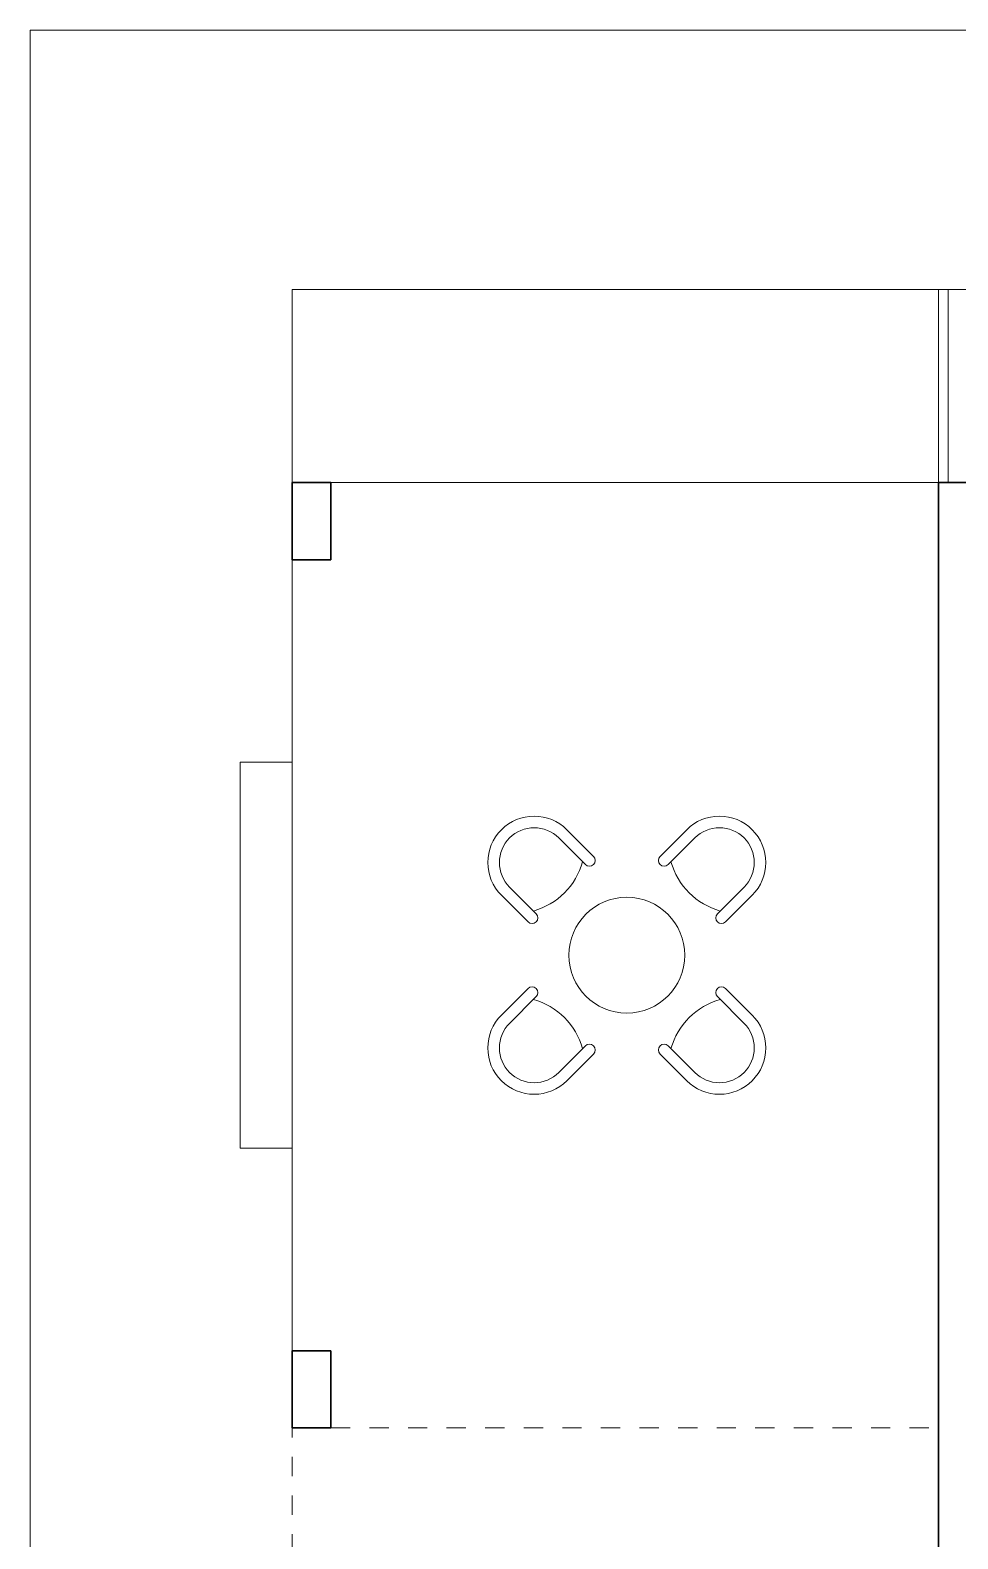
# Model space of a CAD drawing. Header units: inches. Extents: x 347.6 to 376.3, y -51.1 to -35.7.
# Drawn here: x 347.62 to 352.43, y -43.48 to -35.66 of the extents above; entities that cross this region are included whole.
import ezdxf

# ---------------------------------------------------------------- set-up
doc = ezdxf.new("R2010")
doc.units = ezdxf.units.IN
doc.header["$LTSCALE"] = 0.4
doc.header["$MEASUREMENT"] = 0
doc.linetypes.add('HIDDEN', pattern=[9.525, 6.35, -3.175])
doc.layers.get('0').update_dxf_attribs({"lineweight": 13})
for name, color, linetype, lineweight in [('A-WALL', 7, 'Continuous', 35), ('inne_gulv', 252, 'Continuous', 15), ('MOBILIARIO', 4, 'Continuous', 9)]:
    doc.layers.add(name, color=color, linetype=linetype, lineweight=lineweight)

# ---------------------------------------------------------------- blocks, each defined once
blk = doc.blocks.new('cols')
at = {"layer": 'A-WALL'}
for p, q in [((303.6426, -41.4611), (303.4426, -41.4611)), ((303.4426, -41.4611), (303.4426, -41.8611)), ((303.6426, -41.8611), (303.6426, -41.4611)), ((303.4426, -41.8611), (303.6426, -41.8611))]:
    blk.add_line(p, q, dxfattribs=at)
blk = doc.blocks.new('mesita1')
for points in [[(1870.8842, 918.0424, -0.414214), (1870.8842, 918.297), (1870.8845, 918.2973, -0.414214), (1871.139, 918.2973), (1871.2774, 918.1589, 1), (1871.3198, 918.2013), (1871.1815, 918.3397, 0.414214), (1870.8421, 918.3397), (1870.8418, 918.3394, 0.414214), (1870.8418, 918), (1870.9801, 917.8617, 1), (1871.0226, 917.9041)], [(1871.845, 918.2973, -0.414214), (1872.0996, 918.2973), (1872.0998, 918.297, -0.414214), (1872.0998, 918.0424), (1871.9615, 917.9041, 1), (1872.0039, 917.8617), (1872.1423, 918, 0.414214), (1872.1423, 918.3394), (1872.142, 918.3397, 0.414214), (1871.8026, 918.3397), (1871.6643, 918.2013, 1), (1871.7067, 918.1589)], [(1871.139, 917.0817, -0.414214), (1870.8845, 917.0817), (1870.8842, 917.0819, -0.414214), (1870.8842, 917.3365), (1871.0226, 917.4748, 1), (1870.9801, 917.5172), (1870.8418, 917.3789, 0.414214), (1870.8418, 917.0395), (1870.8421, 917.0392, 0.414214), (1871.1815, 917.0392), (1871.3198, 917.1776, 1), (1871.2774, 917.22)], [(1872.0998, 917.3365, -0.414214), (1872.0998, 917.0819), (1872.0996, 917.0817, -0.414214), (1871.845, 917.0817), (1871.7067, 917.22, 1), (1871.6643, 917.1776), (1871.8026, 917.0392, 0.414214), (1872.142, 917.0392), (1872.1423, 917.0395, 0.414214), (1872.1423, 917.3789), (1872.0039, 917.5172, 1), (1871.9615, 917.4748)]]:
    blk.add_lwpolyline(points, format="xyb", close=True)
blk.add_circle((1871.492, 917.6895), 0.3)
for centre, start, end in [((1870.905, 918.2765), 286.10345, 343.89655), ((1872.0791, 918.2765), 196.10345, 253.89655), ((1870.905, 917.1024), 16.10345, 73.89655), ((1872.0791, 917.1024), 106.10345, 163.89655)]:
    blk.add_arc(centre, 0.3729, start, end)

msp = doc.modelspace()

# ---------------------------------------------------------------- linework, layer by layer
at = {"layer": 'A-WALL'}
for p, q in [((352.3295, -43.6522), (352.3295, -38.0048)), ((352.3295, -38.0048), (354.474, -38.0048))]:
    msp.add_line(p, q, dxfattribs=at)
at = {"layer": 'inne_gulv'}
for p, q in [((348.9795, -37.0048), (358.9295, -37.0048)), ((348.9795, -38.0048), (348.9795, -37.0048)), ((352.3295, -38.0048), (352.3295, -37.0048)), ((352.3795, -38.0048), (352.3795, -37.0048)), ((348.9795, -42.9022), (348.9795, -38.0048)), ((348.9795, -38.0048), (352.3295, -38.0048)), ((348.9795, -39.4535), (348.7095, -39.4535)), ((348.7095, -39.4535), (348.7095, -41.4535)), ((348.9795, -41.4535), (348.7095, -41.4535))]:
    msp.add_line(p, q, dxfattribs=at)
at = {"layer": 'inne_gulv', "linetype": 'HIDDEN', "ltscale": 0.02}
for p, q in [((348.9795, -47.3522), (348.9795, -42.9022)), ((348.9795, -42.9022), (352.3295, -42.9022))]:
    msp.add_line(p, q, dxfattribs=at)
at = {"layer": 'inne_gulv'}
msp.add_lwpolyline([(347.6209, -35.6621), (376.2762, -35.6621), (376.2762, -51.0754), (347.6209, -51.0754)], close=True, dxfattribs=at)

# ---------------------------------------------------------------- block references
for p in [(45.5369, 3.4563), (45.5369, -1.0411)]:
    msp.add_blockref('cols', p, dxfattribs=at)
at = {"layer": 'MOBILIARIO', "rotation": 180}
msp.add_blockref('mesita1', (2222.2056, 877.2359), dxfattribs=at)

doc.saveas('drawing.dxf')
